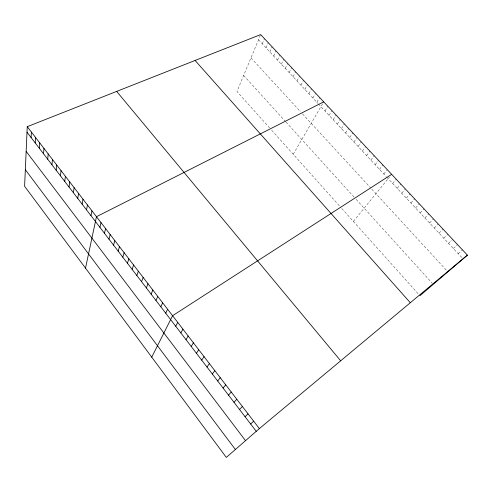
<?xml version="1.0" encoding="UTF-8"?>
<svg xmlns="http://www.w3.org/2000/svg" width="492" height="492" viewBox="0 0 492 492"><rect width="100%" height="100%" fill="white"/><g stroke="black" fill="none" stroke-linecap="round" stroke-linejoin="round"><path stroke-width="0.37" stroke-dasharray="2.46 1.84" d="M260.385 35.239L236.959 91.5L270.661 129.113M262.273 43.8L264.462 38.659M266.061 47.859L268.288 42.736M269.868 51.937L272.131 46.838M273.687 56.033L275.987 50.953M277.531 60.141L279.868 55.092M281.387 64.274L283.761 59.243M285.262 68.425L287.679 63.419M289.155 72.595L291.608 67.613M293.06 76.783L295.557 71.826M296.99 80.989L299.523 76.057M300.932 85.214L303.509 80.307M304.899 89.458L307.512 84.581M308.878 93.726L311.534 88.874M312.881 98.013L315.575 93.179M316.897 102.311L319.634 97.514M293.207 154.273L323.711 101.862M324.991 110.983L327.813 106.235M329.062 115.349L331.928 110.626M333.158 119.734L336.067 115.042M337.272 124.138L340.218 119.47M341.405 128.566L344.394 123.929M345.556 133.012L348.588 128.4M349.726 137.477L352.807 132.895M353.914 141.967L357.038 137.416M358.127 146.475L361.294 141.954M362.352 151.007L365.574 146.518M366.601 155.558L369.867 151.099M370.876 160.134L374.184 155.706M375.162 164.728L378.52 160.331M379.473 169.346L382.881 164.98M383.809 173.99L387.259 169.648M353.379 221.425L389.473 177.034M392.665 183.473L396.214 179.205M397.198 188.325L400.796 184.088M401.749 193.202L405.396 189.002M406.318 198.104L410.021 193.934M410.918 203.024L414.67 198.891M415.537 207.975L419.344 203.879M420.18 212.95L424.036 208.885M424.848 217.95L428.76 213.922M429.534 222.968L433.501 218.983M434.252 228.017L438.274 224.069M438.987 233.097L443.064 229.18M443.753 238.196L447.88 234.321M448.538 243.325L452.72 239.481M453.347 248.478L457.591 244.678M458.181 253.657L462.48 249.893M258.503 39.76L317.906 103.394M318.41 103.935L386.226 176.579M386.712 177.095L462.56 258.343M250.969 57.859L300.557 111.752M302.482 113.849L370.827 188.122M371.755 189.125L447.345 271.276M243.657 75.424L285.508 121.542M285.969 122.053L355.107 198.239M356.103 199.334L432.24 283.238M271.676 130.239L340.821 207.409M341.78 208.479L418.975 294.634"/><path stroke-width="0.74" d="M27.251 126.672L24.6 186.277L226.314 457.406L259.364 428.6L467.4 255.139L260.655 34.594L27.251 126.672L259.364 428.6M31.107 137.551L31.396 132.059M35.221 142.926L35.559 137.477M39.366 148.332L39.747 142.926M43.536 153.768L43.96 148.406M47.724 159.236L48.198 153.916M51.937 164.734L52.459 159.457M56.18 170.263L56.746 165.035M60.442 175.828L61.057 170.644M64.729 181.419L65.393 176.284M69.04 187.046L69.753 181.954M73.376 192.704L74.138 187.661M77.736 198.399L78.554 193.399M82.127 204.125L82.994 199.174M86.537 209.881L87.459 204.98M90.977 215.674L91.949 210.822M85.51 268.14L96.463 216.701L323.711 101.862M99.938 227.359L101.008 222.612M104.452 233.251L105.583 228.559M108.996 239.186L110.183 234.543M113.566 245.151L114.808 240.563M118.166 251.148L119.464 246.615M122.791 257.187L124.144 252.703M127.446 263.257L128.855 258.835M132.133 269.37L133.596 264.997M136.838 275.514L138.363 271.203M141.579 281.695L143.166 277.445M146.345 287.918L147.987 283.724M151.142 294.173L152.846 290.04M155.97 300.471L157.735 296.399M160.822 306.805L162.649 302.795M165.712 313.183L167.6 309.234M151.739 357.167L172.581 315.71L391.663 174.346M175.718 326.245L177.741 322.42M180.847 332.936L182.938 329.179M186.013 339.671L188.165 335.981M191.203 346.448L193.43 342.832M196.431 353.268L198.725 349.72M201.695 360.138L204.057 356.657M206.991 367.044L209.426 363.637M212.323 374L214.832 370.667M217.685 381.005L220.268 377.739M223.085 388.047L225.742 384.861M228.522 395.144L231.252 392.032M233.995 402.284L236.8 399.246M239.506 409.467L242.384 406.509M245.047 416.706L248.005 413.827M250.631 423.987L253.669 421.189M419.934 295.704L467.4 255.139M195.096 60.461L410.316 302.734M116.672 91.395L340.667 360.808M27.005 132.207L256.252 431.318M26.156 151.388L245.52 440.672M25.338 169.722L235.379 449.51"/></g></svg>
